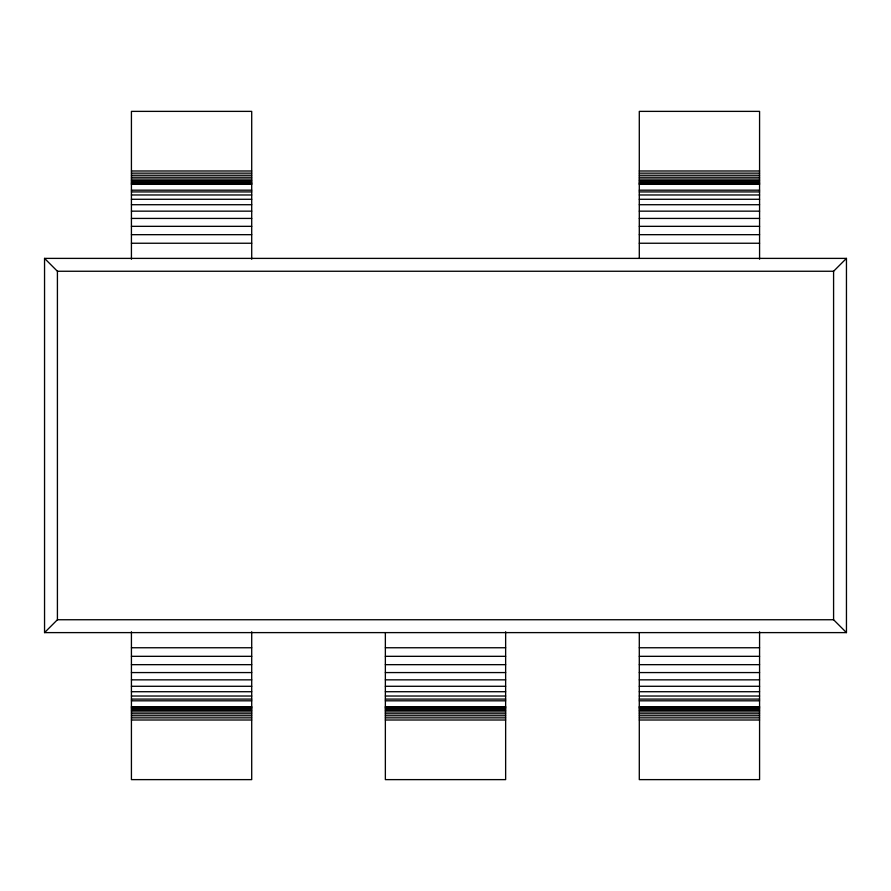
<?xml version="1.0" encoding="UTF-8"?>
<svg xmlns="http://www.w3.org/2000/svg" width="891" height="891" viewBox="0 0 891 891"><rect width="100%" height="100%" fill="white"/><g stroke="black" fill="none" stroke-linecap="round" stroke-linejoin="round"><path stroke-width="1.34" d="M44.55 632.61L57.414 619.746L57.414 271.254L44.55 258.39L846.45 258.39L846.45 632.61L44.55 632.61L44.55 258.39M57.414 271.254L833.586 271.254L846.45 258.39M131.423 170.994L251.708 170.994M639.293 170.994L759.577 170.994M131.423 173.144L251.708 173.144M639.293 173.144L759.577 173.144M131.423 175.226L251.708 175.226M639.293 175.226L759.577 175.226M131.423 177.209L251.708 177.209M639.293 177.209L759.577 177.209M131.423 179.024L251.708 179.024M639.293 179.024L759.577 179.024M131.423 180.628L251.708 180.628M639.293 180.628L759.577 180.628M131.423 181.987L251.708 181.987M639.293 181.987L759.577 181.987M131.423 183.067L251.708 183.067M639.293 183.067L759.577 183.067M131.423 183.836L251.708 183.836M639.293 183.836L759.577 183.836M131.423 184.259L251.708 184.259M639.293 184.259L759.577 184.259M131.423 190.184L251.708 190.184M639.293 190.184L759.577 190.184M131.423 191.921L251.708 191.921M639.293 191.921L759.577 191.921M131.423 194.973L251.708 194.973M639.293 194.973L759.577 194.973M131.423 199.283L251.708 199.283M639.293 199.283L759.577 199.283M131.423 204.718L251.708 204.718M639.293 204.718L759.577 204.718M131.423 211.156L251.708 211.156M639.293 211.156L759.577 211.156M131.423 218.429L251.708 218.429M639.293 218.429L759.577 218.429M131.423 226.336L251.708 226.336M639.293 226.336L759.577 226.336M131.423 234.678L251.708 234.678M639.293 234.678L759.577 234.678M131.423 243.243L251.708 243.243M639.293 243.243L759.577 243.243M57.414 619.746L833.586 619.746L846.45 632.61M131.423 647.757L251.708 647.757M385.358 647.757L505.642 647.757M639.293 647.757L759.577 647.757M131.423 656.322L251.708 656.322M385.358 656.322L505.642 656.322M639.293 656.322L759.577 656.322M131.423 664.664L251.708 664.664M385.358 664.664L505.642 664.664M639.293 664.664L759.577 664.664M131.423 672.571L251.708 672.571M385.358 672.571L505.642 672.571M639.293 672.571L759.577 672.571M131.423 679.844L251.708 679.844M385.358 679.844L505.642 679.844M639.293 679.844L759.577 679.844M131.423 686.282L251.708 686.282M385.358 686.282L505.642 686.282M639.293 686.282L759.577 686.282M131.423 691.717L251.708 691.717M385.358 691.717L505.642 691.717M639.293 691.717L759.577 691.717M131.423 696.027L251.708 696.027M385.358 696.027L505.642 696.027M639.293 696.027L759.577 696.027M131.423 699.09L251.708 699.09M385.358 699.09L505.642 699.09M639.293 699.09L759.577 699.09M131.423 700.816L251.708 700.816M385.358 700.816L505.642 700.816M639.293 700.816L759.577 700.816M131.423 706.741L251.708 706.741M385.358 706.741L505.642 706.741M639.293 706.741L759.577 706.741M131.423 707.176L251.708 707.176M385.358 707.176L505.642 707.176M639.293 707.176L759.577 707.176M131.423 707.933L251.708 707.933M385.358 707.933L505.642 707.933M639.293 707.933L759.577 707.933M131.423 709.013L251.708 709.013M385.358 709.013L505.642 709.013M639.293 709.013L759.577 709.013M131.423 710.372L251.708 710.372M385.358 710.372L505.642 710.372M639.293 710.372L759.577 710.372M131.423 711.976L251.708 711.976M385.358 711.976L505.642 711.976M639.293 711.976L759.577 711.976M131.423 713.802L251.708 713.802M385.358 713.802L505.642 713.802M639.293 713.802L759.577 713.802M131.423 715.774L251.708 715.774M385.358 715.774L505.642 715.774M639.293 715.774L759.577 715.774M131.423 717.856L251.708 717.856M385.358 717.856L505.642 717.856M639.293 717.856L759.577 717.856M131.423 720.006L251.708 720.006M385.358 720.006L505.642 720.006M639.293 720.006L759.577 720.006M833.586 271.254L833.586 619.746M759.577 259.236L759.577 111.375L639.293 111.375L639.293 258.39M759.577 631.764L759.577 779.625L639.293 779.625L639.293 632.61M505.642 631.764L505.642 779.625L385.358 779.625L385.358 632.61M251.708 259.236L251.708 111.375L131.423 111.375L131.423 259.236M251.708 631.764L251.708 779.625L131.423 779.625L131.423 631.764"/></g></svg>
